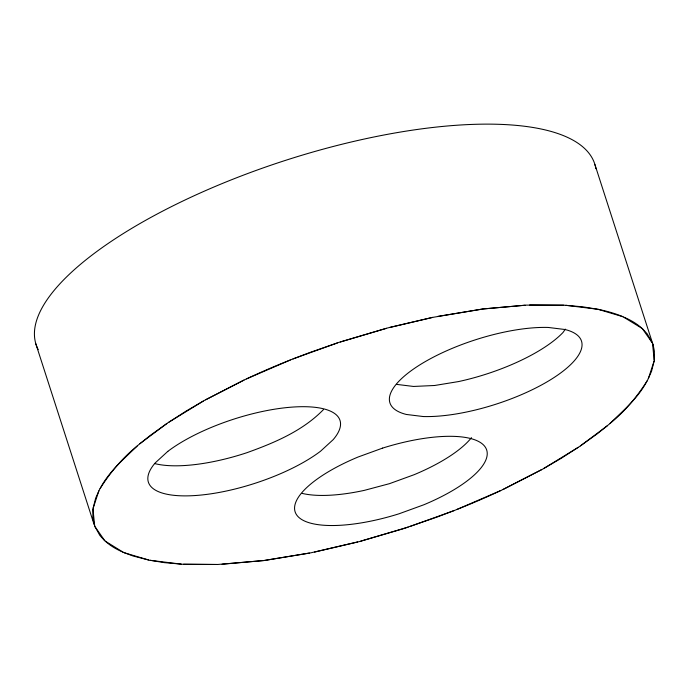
<?xml version="1.0" encoding="UTF-8"?>
<svg xmlns="http://www.w3.org/2000/svg" width="689" height="689" viewBox="0 0 689 689"><rect width="100%" height="100%" fill="white"/><g stroke="black" fill="none" stroke-linecap="round" stroke-linejoin="round"><path stroke-width="1.03" d="M92.998 509.404L92.8 518.24L94.669 525.845M309.421 553.069L264.128 560.51L217.569 564.489L182.206 564.248L149.384 560.217L132.899 555.945L123.374 552.363L104.961 540.943L94.72 526.293L92.946 508.861L95.685 498.078L99.698 489.181C109.921 472.999 122.125 458.151 137.077 446.119M437.782 316.397L483.075 308.956L526.362 305.115L564.997 305.218L597.819 309.249A293.566 98.544 -17.9 0 1 622.934 316.716L642.243 328.524L652.483 343.174L654.257 360.605L651.518 371.388L647.505 380.285C637.282 396.468 625.078 411.316 610.127 423.339M654.206 360.063L654.404 351.226L653.155 345.129L594.943 164.662M93.17 508.206L98.854 490.818M648.358 378.64L654.033 361.26M100.12 488.579C108.974 471.345 124.149 458.84 137.722 445.499L150.133 435.517L167.832 422.822L204.194 400.516L245.706 379.243L291.102 359.658L310.041 352.432L339.005 342.355L387.959 327.861L432.64 317.388L483.075 308.956L525.147 305.227M647.083 380.888C638.229 398.121 623.054 410.627 609.481 423.968L597.07 433.949L579.371 446.644L543.01 468.951L501.497 490.224L456.109 509.8L437.162 517.026L402.359 529.006L360.76 541.158M565.368 329.135L563.016 332.468A100.654 33.787 -17.9 0 1 458.547 381.568L434.621 385.495L413.512 386.451L396.657 384.384M323.468 409.585C302.686 430.944 274.532 442.751 246.963 452.682A100.654 33.787 -17.9 0 1 154.603 463.542M139.876 443.682L166.824 423.58M580.379 445.886L607.328 425.785M168.951 422.133L186.03 411.135L203.255 401.093M578.252 447.333L561.182 458.331L543.948 468.374M205.555 399.818L243.958 380.07M541.649 469.648L503.246 489.397M292.98 358.917L337.429 342.924M409.774 526.542L454.232 510.54M340.263 341.985L386.443 328.308M408.207 527.111L359.253 541.606L310.73 552.854L264.128 560.51L222.056 564.239M389.578 327.49L432.64 317.388M357.625 541.976L314.563 552.078M529.634 304.977L563.705 305.21M217.569 564.489L183.498 564.257M566.014 305.339L582.86 306.829L596.975 309.146M181.19 564.127L164.344 562.637L150.228 560.321M597.819 309.249L622.934 316.716M124.27 552.75L148.531 559.959M642.811 329.049L647.341 334.019L652.147 342.691M104.392 540.417L99.862 535.448L95.056 526.775M652.535 343.622L653.155 345.129M35.845 343.871L94.057 524.338M38.205 349.616A293.566 98.544 -17.9 0 1 283.722 160.942A293.566 98.544 -17.9 0 1 595.907 168.684M624.165 317.302A270.019 90.647 -17.9 0 1 641.915 328.317M246.516 378.898A270.019 90.647 -17.9 0 1 290.293 360.011M123.038 552.165A270.019 90.647 -17.9 0 1 105.288 541.149M500.696 490.568A270.019 90.647 -17.9 0 1 456.91 509.455M471.465 437.653A100.654 33.787 -17.9 0 1 414.037 474.738L389.474 483.669L364.343 490.361A100.654 33.787 -17.9 0 1 302.204 493.393M167.815 451.373L155.214 462.913A100.654 33.787 -17.9 0 0 195.926 495.486A100.654 33.787 -17.9 0 0 320.566 451.2L333.166 439.66A100.654 33.787 -17.9 0 0 292.455 407.087A100.654 33.787 -17.9 0 0 167.815 451.373M382.628 448.091L358.065 457.022A100.654 33.787 -17.9 0 0 296.804 515.131A100.654 33.787 -17.9 0 0 399.172 513.744L423.735 504.813A100.654 33.787 -17.9 0 0 484.996 446.713A100.654 33.787 -17.9 0 0 382.628 448.091M565.066 329.523L548.211 327.447A100.654 33.787 -17.9 0 0 421.168 364.042A100.654 33.787 -17.9 0 0 406.364 414.459L423.21 416.535A100.654 33.787 -17.9 0 0 550.253 379.94A100.654 33.787 -17.9 0 0 565.066 329.523"/></g></svg>
